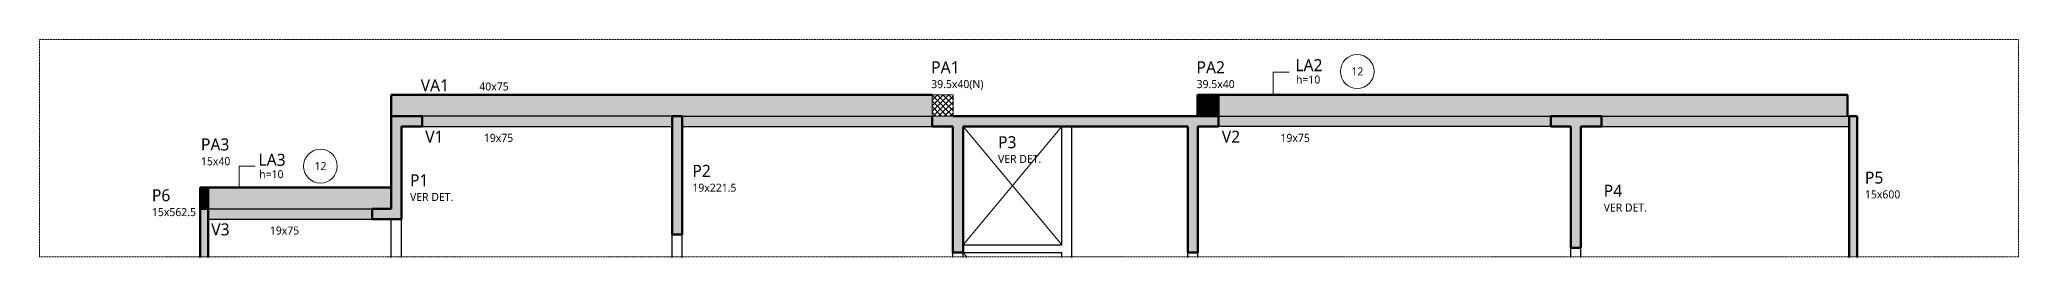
# Model space of a CAD drawing. Header units: centimetres. Extents: x -1981 to 73905, y -3196 to 88043.
# Drawn here: x 52894 to 56604, y 443 to 851 of the extents above; entities that cross this region are included whole.
import ezdxf

# ---------------------------------------------------------------- set-up
doc = ezdxf.new("R2010")
doc.units = ezdxf.units.CM
doc.linetypes.add('Hidden', pattern=[0.714375, 0.47625, -0.238125])
doc.layers.add('A-DETL', color=7, linetype='Continuous', lineweight=18, true_color=0x00a600)
for name, color, linetype, lineweight in [('A-DETL-GENF', 7, 'Continuous', 18), ('A-FLOR', 7, 'Continuous', 25), ('A-FLOR-IDEN', 7, 'Continuous', 9), ('S-BEAM', 7, 'Continuous', 25), ('S-BEAM-IDEN', 7, 'Continuous', 9), ('S-COLS', 7, 'Continuous', 25), ('S-COLS-IDEN', 7, 'Continuous', 9)]:
    doc.layers.add(name, color=color, linetype=linetype, lineweight=lineweight)
doc.styles.add('Gadugi', font='gadugi.ttf', dxfattribs={"height": 15})
doc.styles.add('Gadugi_2', font='gadugi.ttf', dxfattribs={"height": 0.2})
doc.styles.add('Gadugi_3', font='gadugi.ttf', dxfattribs={"height": 22.5})

# ---------------------------------------------------------------- blocks, each defined once
blk = doc.blocks.new('TQS - Pilar Polig_5 - TQS Column-2591318-DM G 010 - DETALHE NORTE PAV 17')
at = {"layer": 'S-COLS', "true_color": 0x808080}
blk.add_hatch(color=8, dxfattribs=at).paths.add_polyline_path([(-9.3, 150.1), (-9.3, -77.5), (-48, -77.5), (-48, -96.5), (47, -96.5), (47, -77.5), (9.7, -77.5), (9.7, 150.1)], flags=0)
at = {"layer": 'S-COLS', "lineweight": 50}
for p, q in [((-9.3, -77.5), (-9.3, 150.1)), ((-9.3, 150.1), (9.7, 150.1)), ((9.7, 150.1), (9.7, -77.5)), ((-48, -96.5), (-48, -77.5)), ((-48, -77.5), (-9.3, -77.5)), ((47, -96.5), (-48, -96.5)), ((9.7, -77.5), (47, -77.5)), ((47, -77.5), (47, -96.5))]:
    blk.add_line(p, q, dxfattribs=at)
blk = doc.blocks.new('PED_TAG_PILAR_R04 - PILAR VER DET_-2523782-DM G 010 - DETALHE NORTE PAV 17')
at = {"layer": 'S-COLS-IDEN', "insert": (0.115, -0.633), "char_height": 0.2, "width": 1.37089, "attachment_point": 1, "style": 'Gadugi_2'}
blk.add_mtext('VER DET.', dxfattribs=at)
blk = doc.blocks.new('PED_TAG_LAJE_R03 - TÍTULO_ESPESSURA_REBAIXO _LADO_-2582900-DM G 010 - DETALHE NORTE PAV 17')
at = {"layer": 'A-FLOR-IDEN'}
blk.add_circle((1.073, 0), 0.421, dxfattribs=at)

msp = doc.modelspace()

# ---------------------------------------------------------------- hatches: boundary and pattern name
at = {"layer": 'A-DETL-GENF', "true_color": 0x0000ff}
h = msp.add_hatch(dxfattribs=at)
h.set_pattern_fill('FP_6', color=5, style=0, pattern_type=2)
h.set_pattern_definition([(45, (54953.694, 1516), (-5.3033, 5.3033), []), (135, (54953.694, 1516), (-5.3033, -5.3033), [])])
h.paths.add_polyline_path([(54606.85, 707.12), (54606.85, 747.12), (54567.35, 747.12), (54567.35, 707.12)], flags=0)
at = {"layer": 'A-FLOR', "true_color": 0xffffcc}
for points in [[(55676.83, 707.12), (56283.34, 707.12), (56283.34, 747.12), (55104.35, 747.12), (55104.35, 707.12), (55104.57, 707.12)], [(53553.33, 533.55), (53553.33, 573.55), (53209.83, 573.55), (53209.83, 533.55), (53517.58, 533.55)]]:
    msp.add_hatch(color=7, dxfattribs=at).paths.add_polyline_path(points, flags=0)
at = {"layer": 'S-BEAM', "true_color": 0xffffcc}
for points in [[(53611.08, 707.12), (54567.35, 707.12), (54567.35, 747.12), (53553.35, 747.12), (53553.35, 707.12), (53572.33, 707.12)], [(53821.26, 688.12), (54079.83, 688.12), (54079.83, 707.12), (53611.08, 707.12), (53611.08, 688.12)], [(54098.83, 688.12), (54567.58, 688.12), (54567.58, 707.12), (54098.83, 707.12)], [(55104.57, 688.12), (55727.59, 688.12), (55727.59, 707.12), (55104.57, 707.12)], [(55822.59, 688.12), (56286.84, 688.12), (56286.84, 707.12), (55822.59, 707.12)], [(53517.58, 514.55), (53517.58, 533.55), (53209.83, 533.55), (53209.83, 514.55)]]:
    msp.add_hatch(color=7, dxfattribs=at).paths.add_polyline_path(points, flags=0)
at = {"layer": 'S-COLS', "true_color": 0x808080}
for points in [[(55104.35, 707.12), (55104.35, 747.12), (55064.85, 747.12), (55064.85, 707.12)], [(53517.58, 514.55), (53572.33, 514.55), (53572.33, 688.12), (53611.08, 688.12), (53611.08, 707.12), (53553.33, 707.12), (53553.33, 533.55), (53517.58, 533.55)], [(54098.83, 485.65), (54098.83, 707.12), (54079.83, 707.12), (54079.83, 485.65)], [(55046.83, 452.12), (55065.83, 452.12), (55065.83, 688.12), (55104.57, 688.12), (55104.57, 707.12), (54567.58, 707.12), (54567.58, 688.12), (54606.33, 688.12), (54606.33, 452.12), (54625.33, 452.12), (54625.33, 688.12), (55046.83, 688.12)], [(56301.84, 442.74), (56301.84, 707.12), (56286.84, 707.12), (56286.84, 442.74)], [(53209.83, 533.55), (53209.83, 573.55), (53194.83, 573.55), (53194.83, 533.55)], [(53209.83, 442.74), (53209.83, 533.55), (53194.83, 533.55), (53194.83, 442.74)]]:
    msp.add_hatch(color=8, dxfattribs=at).paths.add_polyline_path(points, flags=0)

# ---------------------------------------------------------------- linework, layer by layer
at = {"layer": 'A-DETL', "color": 7, "linetype": 'Hidden'}
for p, q in [((52894.05, 850.56), (52894.05, 443.56)), ((56604.05, 850.56), (52894.05, 850.56)), ((56604.05, 443.56), (56604.05, 850.56)), ((52894.05, 443.56), (56604.05, 443.56))]:
    msp.add_line(p, q, dxfattribs=at)
at = {"layer": 'A-DETL', "color": 7}
for p, q in [((55207.13, 749.36), (55207.13, 789.36)), ((55207.13, 789.36), (55237.13, 789.36)), ((54567.35, 747.12), (54567.35, 707.12)), ((54606.85, 747.12), (54567.35, 747.12)), ((54606.85, 707.12), (54606.85, 747.12)), ((54567.35, 707.12), (54606.85, 707.12)), ((54810.33, 466.12), (54625.33, 688.12)), ((54810.33, 688.12), (54625.33, 466.12)), ((53268.18, 573.55), (53268.18, 613.55)), ((53268.18, 613.55), (53298.18, 613.55)), ((54625.33, 452.12), (54633.11, 442.74))]:
    msp.add_line(p, q, dxfattribs=at)
at = {"layer": 'A-FLOR', "color": 190, "lineweight": 70, "true_color": 0x8000ff}
for p, q in [((55104.35, 747.12), (56283.34, 747.12)), ((56283.34, 747.12), (56283.34, 707.12)), ((53209.83, 573.55), (53553.33, 573.55))]:
    msp.add_line(p, q, dxfattribs=at)
at = {"layer": 'S-BEAM', "color": 190, "lineweight": 70, "true_color": 0x8000ff}
for q in [(53553.35, 707.12), (54567.35, 747.12)]:
    msp.add_line((53553.35, 747.12), q, dxfattribs=at)
at = {"layer": 'S-BEAM'}
for p, q in [((54079.83, 707.12), (53611.08, 707.12)), ((54098.83, 707.12), (54567.35, 707.12)), ((55104.57, 707.12), (55727.59, 707.12)), ((55822.59, 707.12), (56286.84, 707.12)), ((53611.08, 688.12), (54079.83, 688.12)), ((54098.83, 688.12), (54567.58, 688.12)), ((54810.33, 466.12), (54810.33, 688.12)), ((54829.33, 442.74), (54829.33, 688.12)), ((55727.59, 688.12), (55104.57, 688.12)), ((55822.59, 688.12), (56286.84, 688.12)), ((53209.83, 533.55), (53517.58, 533.55)), ((53209.83, 514.55), (53517.58, 514.55)), ((53553.33, 442.74), (53553.33, 514.55)), ((53572.33, 442.74), (53572.33, 514.55)), ((54079.83, 442.74), (54079.83, 485.65)), ((54098.83, 442.74), (54098.83, 485.65)), ((54606.33, 442.74), (54606.33, 452.12)), ((54625.33, 466.12), (54810.33, 466.12)), ((54625.33, 442.74), (54625.33, 452.12)), ((54625.33, 452.12), (54810.33, 452.12)), ((54810.33, 442.74), (54810.33, 452.12)), ((55046.83, 442.74), (55046.83, 452.12)), ((55065.83, 442.74), (55065.83, 452.12)), ((55764.84, 442.74), (55764.84, 460.55)), ((55783.84, 442.74), (55783.84, 460.55))]:
    msp.add_line(p, q, dxfattribs=at)
at = {"layer": 'S-COLS', "color": 190, "lineweight": 70, "true_color": 0x8000ff}
for p, q in [((55064.85, 707.12), (55064.85, 747.12)), ((55064.85, 747.12), (55104.35, 747.12)), ((55104.35, 747.12), (55104.35, 707.12)), ((55104.35, 707.12), (55064.85, 707.12)), ((53194.83, 533.55), (53194.83, 573.55)), ((53194.83, 573.55), (53209.83, 573.55)), ((53209.83, 573.55), (53209.83, 533.55)), ((53209.83, 533.55), (53194.83, 533.55))]:
    msp.add_line(p, q, dxfattribs=at)
at = {"layer": 'S-COLS', "lineweight": 50}
for p, q in [((53553.33, 533.55), (53553.33, 707.12)), ((53553.33, 707.12), (53611.08, 707.12)), ((53611.08, 707.12), (53611.08, 688.12)), ((54079.83, 485.65), (54079.83, 707.12)), ((54079.83, 707.12), (54098.83, 707.12)), ((54098.83, 707.12), (54098.83, 485.65)), ((54567.58, 688.12), (54567.58, 707.12)), ((54606.85, 707.12), (55104.57, 707.12)), ((55104.57, 707.12), (55104.57, 688.12)), ((56286.84, 442.74), (56286.84, 707.12)), ((56286.84, 707.12), (56301.84, 707.12)), ((56301.84, 707.12), (56301.84, 442.74)), ((53611.08, 688.12), (53572.33, 688.12)), ((53572.33, 688.12), (53572.33, 514.55)), ((54606.33, 688.12), (54567.58, 688.12)), ((54606.33, 452.12), (54606.33, 688.12)), ((55046.83, 688.12), (54625.33, 688.12)), ((54625.33, 688.12), (54625.33, 452.12)), ((55046.83, 452.12), (55046.83, 688.12)), ((55104.57, 688.12), (55065.83, 688.12)), ((55065.83, 688.12), (55065.83, 452.12)), ((53194.83, 442.74), (53194.83, 533.55)), ((53194.83, 533.55), (53209.83, 533.55)), ((53209.83, 533.55), (53209.83, 442.74)), ((53517.58, 514.55), (53517.58, 533.55)), ((53517.58, 533.55), (53553.33, 533.55)), ((53572.33, 514.55), (53517.58, 514.55)), ((54098.83, 485.65), (54079.83, 485.65)), ((54625.33, 452.12), (54606.33, 452.12)), ((55065.83, 452.12), (55046.83, 452.12))]:
    msp.add_line(p, q, dxfattribs=at)

# ---------------------------------------------------------------- block references
at = {"layer": 'A-FLOR-IDEN', "xscale": 74.99999999999996, "yscale": 74.99999999999996, "zscale": 74.99999999999996}
for p in [(55283.96, 790.83), (53340.12, 613.59)]:
    msp.add_blockref('PED_TAG_LAJE_R03 - TÍTULO_ESPESSURA_REBAIXO _LADO_-2582900-DM G 010 - DETALHE NORTE PAV 17', p, dxfattribs=at)
at = {"layer": 'S-COLS', "rotation": 180}
msp.add_blockref('TQS - Pilar Polig_5 - TQS Column-2591318-DM G 010 - DETALHE NORTE PAV 17', (55774.56, 610.64), dxfattribs=at)
at = {"layer": 'S-COLS-IDEN', "xscale": 74.99999999999996, "yscale": 74.99999999999996, "zscale": 74.99999999999996}
for p in [(54682.39, 682.07), (53580, 610.83), (55817.97, 591.08)]:
    msp.add_blockref('PED_TAG_PILAR_R04 - PILAR VER DET_-2523782-DM G 010 - DETALHE NORTE PAV 17', p, dxfattribs=at)

# ---------------------------------------------------------------- texts
at = {"layer": 'A-FLOR-IDEN', "attachment_point": 1}
for s, insert, char_height, width, style in [('h=10', (55249.56, 783.27), 15, 59.5253, 'Gadugi'), ('LA2', (55248.39, 813.98), 22.5, 63.7342, 'Gadugi_3'), ('12', (55353.49, 798.48), 15, 27.6582, 'Gadugi'), ('LA3', (53304.55, 636.74), 22.5, 63.7342, 'Gadugi_3'), ('h=10', (53305.72, 606.03), 15, 59.5253, 'Gadugi'), ('12', (53409.65, 621.25), 15, 27.6582, 'Gadugi')]:
    msp.add_mtext(s, dxfattribs=dict(at, insert=insert, char_height=char_height, width=width, style=style))
at = {"layer": 'S-BEAM-IDEN', "attachment_point": 1}
for s, insert, char_height, width, style in [('VA1', (53608.55, 776.24), 22.5, 69.7468, 'Gadugi_3'), ('40x75', (53718.5, 770.33), 15, 67.3417, 'Gadugi'), ('V1', (53617.07, 680.03), 22.5, 45.0949, 'Gadugi_3'), ('19x75', (53727.02, 674.12), 15, 67.3417, 'Gadugi'), ('V2', (55110.56, 680.03), 22.5, 45.0949, 'Gadugi_3'), ('19x75', (55220.51, 674.12), 15, 67.3417, 'Gadugi'), ('V3', (53215.83, 506.46), 22.5, 45.0949, 'Gadugi_3'), ('19x75', (53325.78, 500.56), 15, 67.3417, 'Gadugi')]:
    msp.add_mtext(s, dxfattribs=dict(at, insert=insert, char_height=char_height, width=width, style=style))
at = {"layer": 'S-COLS-IDEN', "attachment_point": 1}
for s, insert, char_height, width, style in [('PA1', (54565.71, 810.01), 22.5, 67.3417, 'Gadugi_3'), ('PA2', (55063.21, 810.01), 22.5, 67.3417, 'Gadugi_3'), ('39.5x40(N)', (54565.71, 774.78), 15, 121.4557, 'Gadugi'), ('39.5x40', (55063.21, 774.78), 15, 86.5822, 'Gadugi'), ('P3', (54691.01, 669.72), 22.5, 42.6899, 'Gadugi_3'), ('PA3', (53196.65, 665.53), 22.5, 67.3417, 'Gadugi_3'), ('15x40', (53196.65, 630.29), 15, 67.3417, 'Gadugi'), ('P1', (53588.61, 598.48), 22.5, 42.6899, 'Gadugi_3'), ('P2', (54117.94, 616.03), 22.5, 42.6899, 'Gadugi_3'), ('P5', (56316.36, 603.48), 22.5, 42.6899, 'Gadugi_3'), ('P6', (53104.71, 570.26), 22.5, 42.6899, 'Gadugi_3'), ('19x221.5', (54117.94, 580.79), 15, 100.4114, 'Gadugi'), ('P4', (55826.58, 578.72), 22.5, 42.6899, 'Gadugi_3'), ('15x600', (56316.36, 568.24), 15, 81.1709, 'Gadugi'), ('15x562.5', (53104.71, 535.03), 15, 100.4114, 'Gadugi')]:
    msp.add_mtext(s, dxfattribs=dict(at, insert=insert, char_height=char_height, width=width, style=style))

doc.saveas('drawing.dxf')
